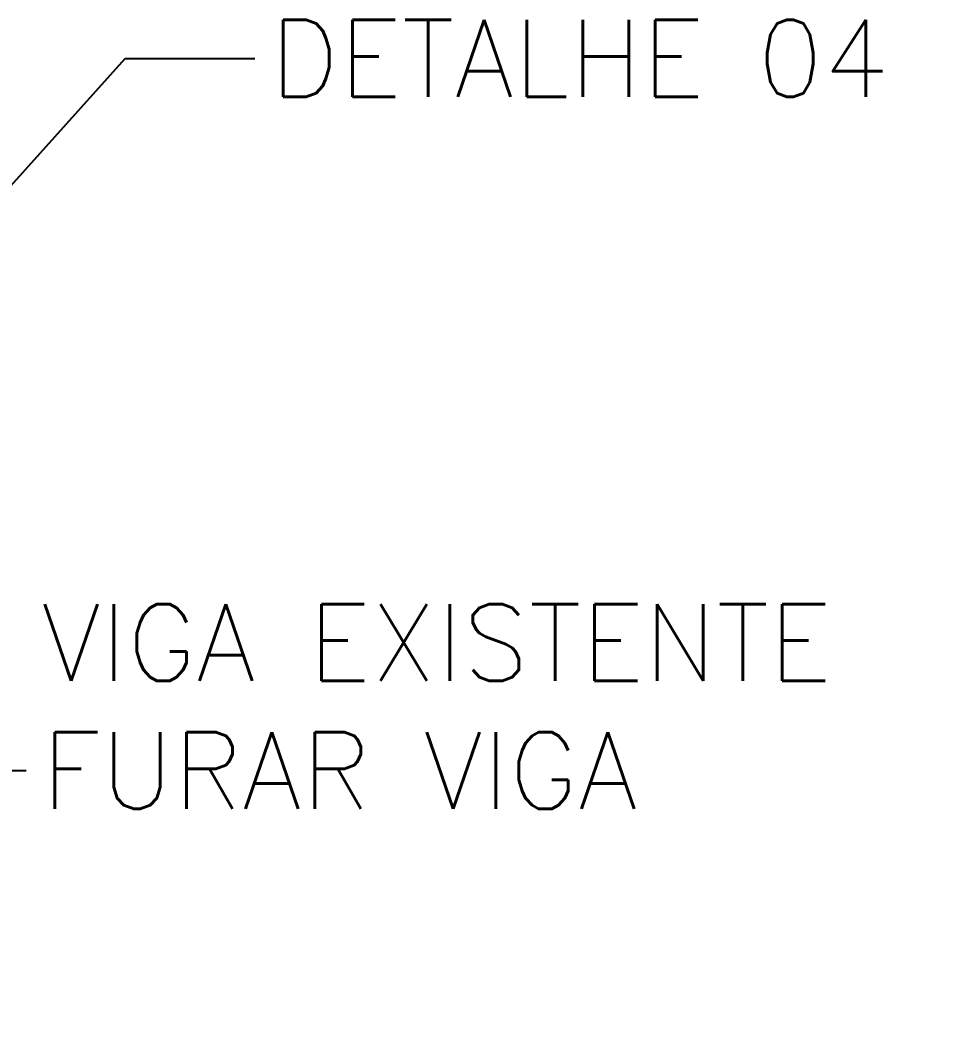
# Model space of a CAD drawing. Header units: metres. Extents: x 0 to 21025, y 0 to 14850.
# Drawn here: x 2480 to 3240, y 11362 to 12174 of the extents above; entities that cross this region are included whole.
import ezdxf

# ---------------------------------------------------------------- set-up
doc = ezdxf.new("R2010")
doc.units = ezdxf.units.M
doc.header["$LTSCALE"] = 25
doc.layers.add('18_COTAS', color=7, linetype='Continuous')
doc.layers.add('SDM', color=7, linetype='Continuous')
doc.styles.add('ROMANS', font='ROMANS.SHX')
doc.dimstyles.new('25___1-25', dxfattribs={"dimscale": 25, "dimtxt": 2.5, "dimasz": 2, "dimexe": 1.5, "dimexo": 1, "dimgap": 0.5, "dimtad": 1, "dimzin": 12, "dimtxsty": 'ROMANS', "dimcen": 0, "dimclrd": 256, "dimclre": 256, "dimclrt": 3, "dimazin": 3, "dimtfac": 1, "dimtmove": 0, "dimatfit": 0, "dimfxl": 1, "dimlwd": -1, "dimlwe": -1, "dimarcsym": 0})

# ---------------------------------------------------------------- blocks, each defined once
blk = doc.blocks.new('*D15')
at = {"layer": '18_COTAS', "transparency": 16777216}
for p, q in [((2092.52, 11409.68), (2092.52, 10698.83)), ((2992.52, 10761.33), (2992.52, 10773.83)), ((2142.52, 10736.33), (2942.52, 10736.33))]:
    blk.add_line(p, q, dxfattribs=at)
for points in [[(2142.52, 10744.66), (2142.52, 10728), (2092.52, 10736.33)], [(2942.52, 10744.66), (2942.52, 10728), (2992.52, 10736.33)]]:
    blk.add_solid(points, dxfattribs=at)
at = {"layer": 'Defpoints', "color": 0, "transparency": 16777216}
for p in [(2092.52, 11434.68), (2992.52, 10736.33), (2992.52, 10736.33)]:
    blk.add_point(p, dxfattribs=at)
at = {"layer": '18_COTAS', "color": 3, "transparency": 16777216, "insert": (2542.52, 10780.08), "char_height": 62.5, "attachment_point": 5, "style": 'ROMANS'}
blk.add_mtext('900', dxfattribs=at)

msp = doc.modelspace()

# ---------------------------------------------------------------- texts
at = {"layer": 'SDM', "color": 3, "char_height": 62.5, "style": 'ROMANS'}
for s, insert, attachment_point in [('DETALHE 04', (2683.583, 12174.223), 1), ('VIGA EXISTENTE\\PFURAR VIGA', (2497.644, 11532.431), 7)]:
    msp.add_mtext(s, dxfattribs=dict(at, insert=insert, attachment_point=attachment_point))

# ---------------------------------------------------------------- dimensions: what is measured, and where the dimension line sits
at = {"layer": '18_COTAS'}
dim = msp.add_linear_dim(base=(2992.517, 10736.331), p1=(2092.517, 11434.681), p2=(2992.517, 10736.331), dimstyle='25___1-25', dxfattribs=at)
dim.commit()
dim.dimension.update_dxf_attribs({"geometry": '*D15', "text_midpoint": (2542.517, 10780.081)})

# ---------------------------------------------------------------- leaders
at = {"layer": 'SDM', "annotation_type": 0, "has_hookline": 1, "hookline_direction": 0}
for points, text_width in [([(2271.534, 11815.669), (2565.595, 12142.973), (2671.083, 12142.973)], 556.548), ([(2095.567, 11563.681), (2485.144, 11563.681)], 720.238)]:
    msp.add_leader(points, dimstyle='25___1-25', override={"dimgap": 0.5, "dimtad": 0}, dxfattribs=dict(at, text_width=text_width))

doc.saveas('drawing.dxf')
